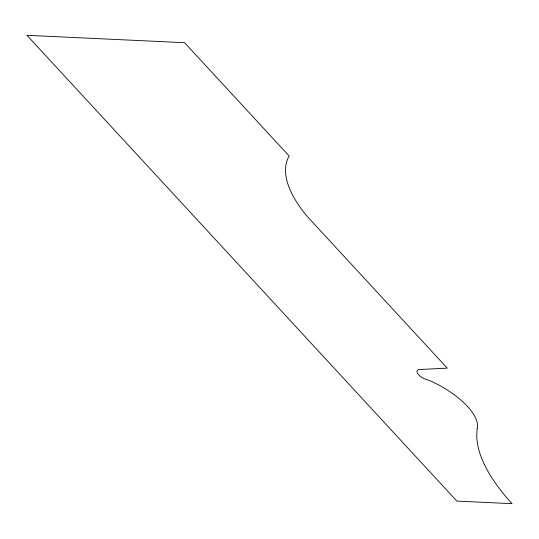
<?xml version="1.0" encoding="UTF-8"?>
<svg xmlns="http://www.w3.org/2000/svg" width="539" height="539" viewBox="0 0 539 539"><rect width="100%" height="100%" fill="white"/><g stroke="black" fill="none" stroke-linecap="round" stroke-linejoin="round"><path stroke-width="0.81" d="M477.177 428.343L476.826 433.39A203.371 83.04 27.3 0 0 512.05 503.682L456.883 501.102L26.95 35.318L184.567 42.689L289.147 155.987A155.232 63.386 27.3 0 0 307.156 216.355L447.276 368.157L420.42 369.471A9.682 3.955 27.3 0 0 417.159 372.476A9.682 3.955 27.3 0 0 423.667 378.486L430.843 381.1A56.507 23.076 27.3 0 1 477.177 428.343"/></g></svg>
